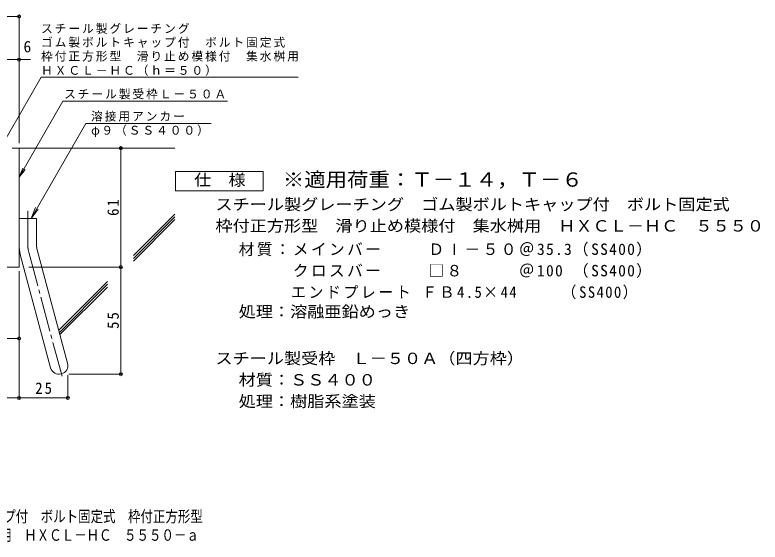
# Model space of a CAD drawing. Units: millimetres on the paper, enlarged 10 times, with parts at other scales. Extents: x -1789 to 1875, y -1353 to 1358.
# Drawn here: x -38 to 1875, y -1353 to 0 of the extents above; entities that cross this region are included whole.
import ezdxf
from ezdxf.enums import TextEntityAlignment as Align

# ---------------------------------------------------------------- set-up
doc = ezdxf.new("R2010")
doc.units = ezdxf.units.MM
doc.header["$LTSCALE"] = 10
doc.header["$PDMODE"] = 32
doc.header["$PDSIZE"] = 8
doc.linetypes.add('CHAIN2', pattern=[12, 9, -1, 1, -1])
for name, color, linetype, lineweight in [('D-1', 2, 'Continuous', 9), ('D-4', 7, 'Continuous', 9), ('D-5', 7, 'Continuous', 9), ('D-6', 6, 'Continuous', 9)]:
    doc.layers.add(name, color=color, linetype=linetype, lineweight=lineweight)
doc.layers.add('F-F_F-Fﾚｲﾔ', color=2, linetype='Continuous')
doc.styles.add('ＭＳ ゴシック', font='')
doc.styles.get('ＭＳ ゴシック').set_extended_font_data('MS Gothic')

msp = doc.modelspace()

# ---------------------------------------------------------------- linework, layer by layer
at = {"layer": 'D-1'}
for p, q in [((-45, -342.13), (-27.5, -342.13)), ((-27.5, -647.13), (-27.5, -342.13)), ((-27.5, -522.13), (17.5, -522.13)), ((17.5, -591.2), (17.5, -522.13)), ((19.03, -602.85), (96.99, -893.81)), ((-24.43, -614.5), (53.53, -905.45)), ((-27.5, -647.13), (-327.5, -647.13))]:
    msp.add_line(p, q, dxfattribs=at)
at = {"layer": 'D-1', "linetype": 'CHAIN2'}
for p, q in [((-5, -591.2), (-5, -503.1)), ((-2.7, -608.67), (84.61, -934.51))]:
    msp.add_line(p, q, dxfattribs=at)
at = {"layer": 'D-1'}
for centre, radius, start, end in [((62.5, -591.2), 90, 180, 195), ((62.5, -591.2), 45, 180, 195.00002), ((75.26, -899.63), 22.5, 195.00014, 14.99991)]:
    msp.add_arc(centre, radius, start, end, dxfattribs=at)
at = {"layer": 'D-1', "linetype": 'CHAIN2'}
msp.add_arc((62.5, -591.2), 67.5, 180, 194.99995, dxfattribs=at)
at = {"layer": 'D-4'}
for p, q in [((-765.17, -4.26), (-27.5, -4.26)), ((-27.5, -329.17), (-27.5, -1.26)), ((-765.17, -114.96), (1.86, -114.96)), ((233.78, -922.13), (233.78, -337.13)), ((-2.5, -647.13), (236.78, -647.13)), ((-27.5, -657.57), (-27.5, -985.89)), ((-220, -830.31), (-27.5, -830.31)), ((97.76, -924.63), (97.76, -985.89)), ((100.26, -922.13), (236.78, -922.13)), ((-327.5, -982.89), (97.76, -982.89))]:
    msp.add_line(p, q, dxfattribs=at)
for p in [(-27.5, -4.26), (-27.5, -114.96), (233.78, -342.13), (233.78, -647.13), (-27.5, -830.31), (233.78, -922.13), (-27.5, -982.89), (97.76, -982.89)]:
    msp.add_point(p, dxfattribs=at)
at = {"layer": 'D-5'}
for p, q in [((-77.5, -344.63), (28.93, -160.29)), ((28.93, -160.29), (688.93, -160.29)), ((-27.5, -416.55), (85, -221.7)), ((85, -221.7), (507.81, -221.7)), ((143.56, -278.78), (465.34, -278.78)), ((-27.5, -416.55), (-17.93, -393.45)), ((-27.5, -416.55), (-12.28, -396.72)), ((3.07, -522.13), (21.33, -498.33))]:
    msp.add_line(p, q, dxfattribs=at)
msp.add_lwpolyline([(143.56, -278.78), (3.07, -522.13), (14.55, -494.41)], dxfattribs=at)
at = {"layer": 'D-5', "color": 2}
msp.add_lwpolyline([(374.36, -451.95), (374.36, -401.95), (599.36, -401.95), (599.36, -451.95)], close=True, dxfattribs=at)
at = {"layer": 'D-6'}
for p, q in [((-27.5, -342.13), (372.5, -342.13)), ((265.99, -617.77), (372.5, -511.26)), ((265.99, -624.84), (372.5, -518.32)), ((265.99, -631.91), (372.5, -525.4)), ((74.37, -809.38), (199.48, -684.28)), ((75.87, -814.96), (199.48, -691.35)), ((77.36, -820.53), (199.48, -698.42))]:
    msp.add_line(p, q, dxfattribs=at)

# ---------------------------------------------------------------- texts
at = {"layer": 'D-4', "color": 2, "style": 'ＭＳ ゴシック'}
msp.add_text('6', height=29.33, dxfattribs=at).set_placement((-16.25, -104.96), align=Align.BOTTOM_LEFT)
at = {"layer": 'D-4', "color": 2, "char_height": 29.33, "attachment_point": 7, "rotation": 90, "style": 'ＭＳ ゴシック'}
for s, insert in [('\\T1.27;\\W0.95;61', (228.78, -515.88)), ('\\T1.27;\\W0.95;55', (228.78, -805.88))]:
    msp.add_mtext(s, dxfattribs=dict(at, insert=insert))
at = {"layer": 'D-4', "color": 2, "insert": (13.88, -972.89), "char_height": 29.33, "attachment_point": 7, "style": 'ＭＳ ゴシック'}
msp.add_mtext('\\T1.27;\\W0.95;25', dxfattribs=at)
at = {"layer": 'D-5', "color": 3, "style": 'ＭＳ ゴシック', "width": 1.1}
msp.add_text('※適用荷重：Ｔ－１４，Ｔ－６', height=36.66, dxfattribs=at).set_placement((649.36, -451.95), align=Align.BOTTOM_LEFT)
at = {"layer": 'D-5', "color": 2, "style": 'ＭＳ ゴシック', "width": 1.1}
for s, p in [('仕\u3000様', (421.86, -446.95)), ('スチール製グレーチング\u3000ゴム製ボルトキャップ付\u3000ボルト固定式', (476.45, -509.87)), ('枠付正方形型\u3000滑り止め模様付\u3000集水桝用\u3000ＨＸＣＬ－ＨＣ\u3000５５５０', (476.45, -564.87)), ('処理：溶融亜鉛めっき', (536.16, -784.87)), ('スチール製受枠\u3000Ｌ－５０Ａ（四方枠）', (476.45, -904.87)), ('材質：ＳＳ４００', (536.16, -959.87)), ('処理：樹脂系塗装', (536.16, -1014.87))]:
    msp.add_text(s, height=29.33, dxfattribs=at).set_placement(p, align=Align.BOTTOM_LEFT)
at = {"layer": 'D-5', "char_height": 21.99, "attachment_point": 7, "style": 'ＭＳ ゴシック'}
for s, insert in [('\\T1.17;スチール製グレーチング', (28.93, -48.98)), ('\\T1.17;ゴム製ボルトキャップ付\u3000ボルト固定式', (28.93, -84.55)), ('\\T1.17;枠付正方形型\u3000滑り止め模様付\u3000集水桝用', (28.93, -120.13)), ('\\T1.17;ＨＸＣＬ－ＨＣ（ｈ＝５０）', (28.93, -156.77)), ('\\T1.17;スチール製受枠Ｌ－５０Ａ', (88.11, -216.94)), ('\\T1.17;溶接用アンカー', (157.21, -274.12)), ('\\T1.17;φ９（ＳＳ４００）', (157.21, -313.44))]:
    msp.add_mtext(s, dxfattribs=dict(at, insert=insert))
at = {"layer": 'D-5', "color": 2, "char_height": 29.33, "attachment_point": 7, "style": 'ＭＳ ゴシック'}
for s, insert in [('\\T1.16;材質：メインバー\u3000\u3000\\~ＤⅠ－５０＠35.3（SS400）', (536.16, -619.87)), ('\\T1.16;\u3000\u3000\u3000クロスバー\u3000\u3000\\~□８\u3000\u3000\u3000＠100\\~（SS400）', (536.16, -674.87)), ('\\T1.18;\\W0.95;\u3000\u3000\u3000エンドプレート\\~ＦＢ4.5×44\\~\\~\\~\\~\\~（SS400）', (536.16, -729.87))]:
    msp.add_mtext(s, dxfattribs=dict(at, insert=insert))
at = {"layer": 'F-F_F-Fﾚｲﾔ', "style": 'ＭＳ ゴシック', "width": 0.8}
for s, p in [('スチール製グレーチング\u3000ゴム製ボルトキャップ付\u3000ボルト固定式\u3000枠付正方形型', (-740.19, -1310.3)), ('滑り止め模様付\u3000集水桝用\u3000ＨＸＣＬ－ＨＣ\u3000５５５０－ａ', (-430.19, -1358.1))]:
    msp.add_text(s, height=29.33, dxfattribs=at).set_placement(p, align=Align.BOTTOM_LEFT)

doc.saveas('drawing.dxf')
